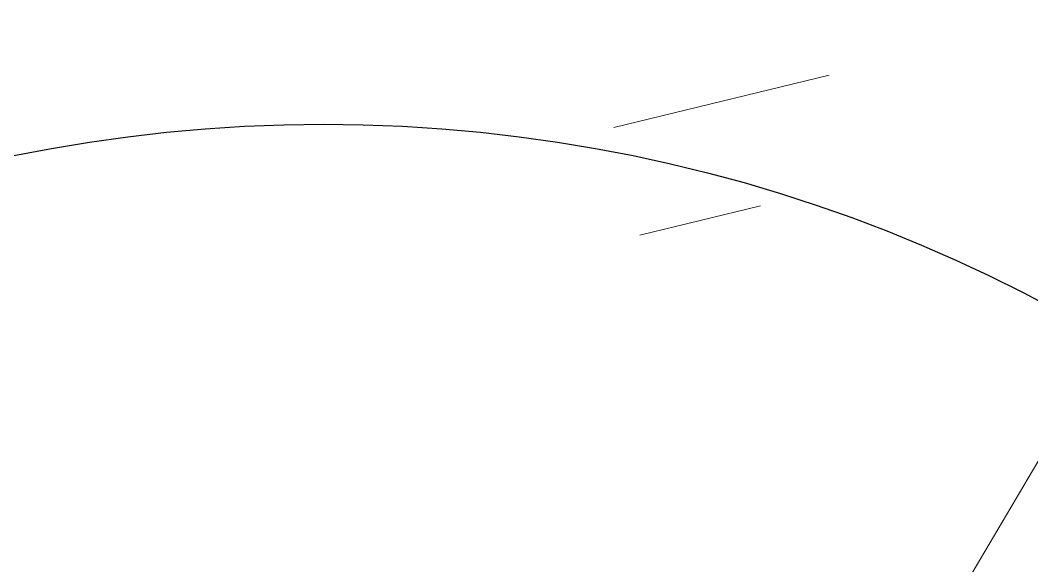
# Model space of a CAD drawing. Header units: millimetres. Extents: x -2078669 to -1085629, y -5987148 to 310365.
# Drawn here: x -1668783 to -1651666, y -5013766 to -5004544 of the extents above; entities that cross this region are included whole.
import ezdxf

# ---------------------------------------------------------------- set-up
doc = ezdxf.new("R2010")
doc.units = ezdxf.units.MM
doc.header["$LTSCALE"] = 500
for name, color, linetype, lineweight in [('D-BGD', 7, 'Continuous', 13), ('D-BYP-STR8', 5, 'Continuous', 25), ('D-BYP-STRC', 1, 'Continuous', 13)]:
    doc.layers.add(name, color=color, linetype=linetype, lineweight=lineweight)
doc.styles.add('MS ゴシック', font='MS Gothic.ttf')
doc.dimstyles.new('DIM-500-F', dxfattribs={"dimscale": 500, "dimtxt": 3.5, "dimasz": 2.5, "dimexe": 0, "dimexo": 2, "dimgap": 0.8, "dimtad": 1, "dimdec": 0, "dimzin": 0, "dimdsep": 46, "dimtxsty": 'MS ゴシック', "dimblk": 'OPEN', "dimcen": 0.1, "dimclrd": 256, "dimclre": 256, "dimclrt": 256, "dimaunit": 1, "dimadec": 4, "dimazin": 0, "dimtfac": 1, "dimtdec": 0, "dimtmove": 2, "dimatfit": 3, "dimldrblk": 'OPEN', "dimfxl": 1, "dimtolj": 1, "dimtzin": 0, "dimlwd": -1, "dimlwe": -1, "dimarcsym": 2})

# ---------------------------------------------------------------- blocks, each defined once
blk = doc.blocks.new('河川平面')
at = {"layer": 'D-BGD', "linetype": 'Continuous'}
for p, q in [((1652225, -2768857), (1655869, -2767971)), ((1652667, -2770680), (1654708, -2770184))]:
    blk.add_line(p, q, dxfattribs=at)
blk = doc.blocks.new('_Open')
at = {"color": 0, "linetype": 'ByBlock', "lineweight": -2}
for p, q in [((-1, 0.167), (0, 0)), ((-1, -0.167), (0, 0)), ((0, 0), (-1, 0))]:
    blk.add_line(p, q, dxfattribs=at)

msp = doc.modelspace()

# ---------------------------------------------------------------- linework, layer by layer
at = {"layer": 'D-BYP-STR8'}
msp.add_circle((-1663651.1, -5032303.4), 26000, dxfattribs=at)

# ---------------------------------------------------------------- block references
at = {"layer": 'D-BGD'}
msp.add_blockref('河川平面', (-3310965.8, -2237499.8), dxfattribs=at)

# ---------------------------------------------------------------- leaders
at = {"layer": 'D-BYP-STRC'}
msp.add_leader([(-1654734.8, -5017362.8, 363000), (-1646427.8, -5003328.2, 363000)], dimstyle='DIM-500-F', override={"dimgap": 0.8, "dimtad": 0}, dxfattribs=at)

doc.saveas('drawing.dxf')
